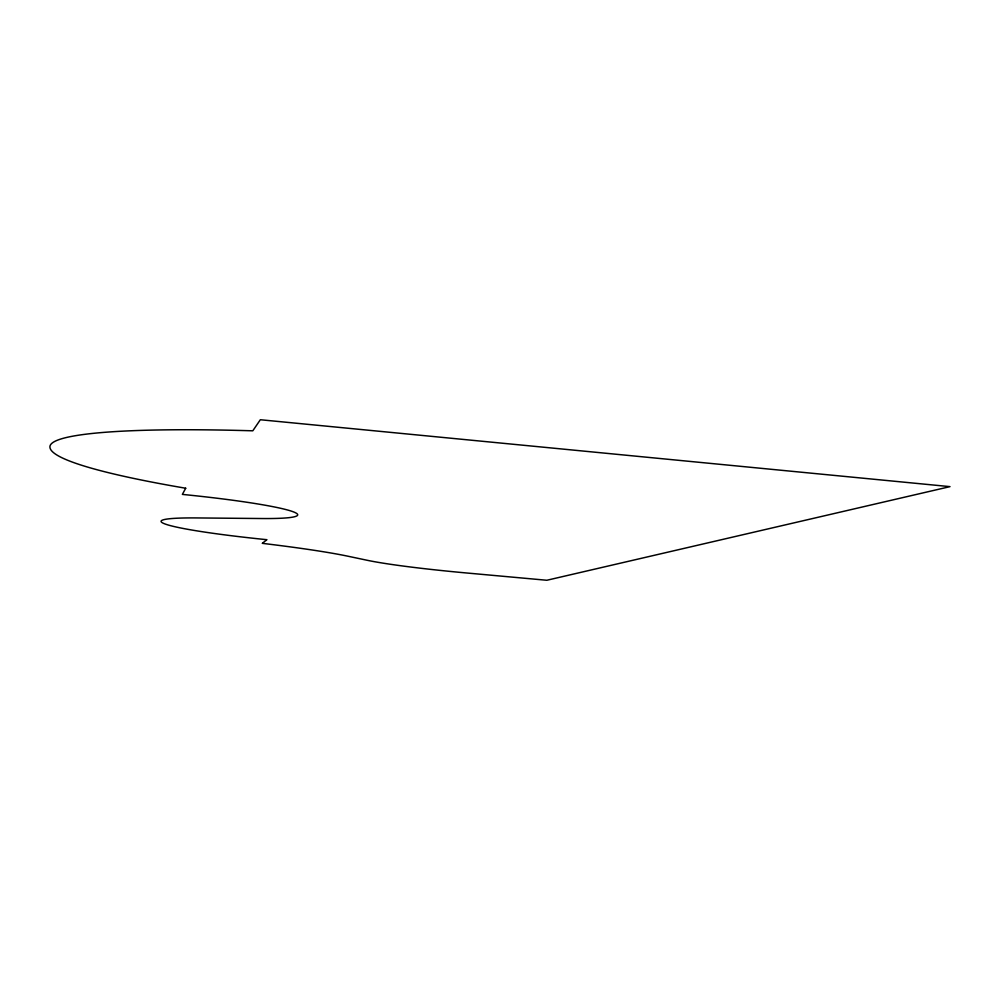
<?xml version="1.0" encoding="UTF-8"?>
<svg xmlns="http://www.w3.org/2000/svg" width="1000" height="1000" viewBox="0 0 1000 1000"><rect width="100%" height="100%" fill="white"/><g stroke="black" fill="none" stroke-linecap="round" stroke-linejoin="round"><path stroke-width="1.5" d="M185.7 488.237L182.362 494.4A130.55 10.05 5.2 0 1 289.925 510.675A130.55 10.05 5.2 0 1 261.4 518.525L197.113 517.938A136.35 9.525 4.9 0 0 266.913 539.7L262.288 543.337A196.2 11.787 5.1 0 1 347.863 556.2L366.65 560.163A137.2 8.625 4.6 0 0 473.312 573.587L546.838 580.262L950 486.637L260.338 419.738L252.8 430.812A386.4 36.862 4.7 0 0 50 447.638A445.9 42.525 4.5 0 0 185.7 488.237"/></g></svg>
